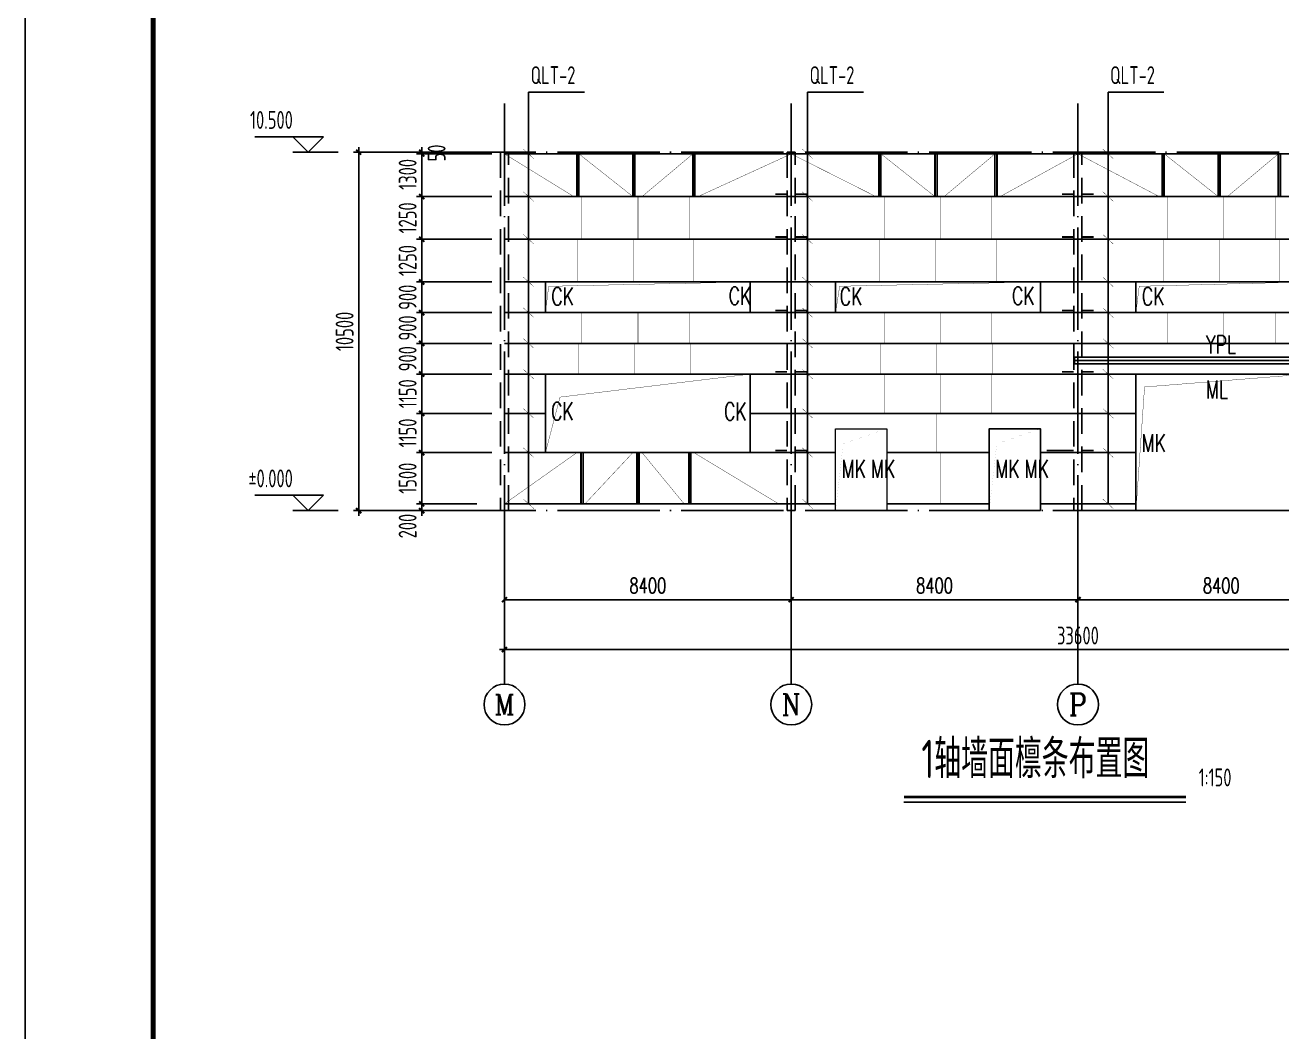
# Model space of a CAD drawing. Extents: x 899043 to 2598688, y -137197 to 211789.
# Drawn here: x 1825084 to 1861902, y 39902 to 69390 of the extents above; entities that cross this region are included whole.
import ezdxf
from ezdxf.enums import TextEntityAlignment as Align

# ---------------------------------------------------------------- set-up
doc = ezdxf.new("R2010")
doc.units = 0
doc.header["$LTSCALE"] = 1500
doc.header["$MEASUREMENT"] = 0
doc.linetypes.add('DASHED', pattern=[0.75, 0.5, -0.25])
doc.linetypes.add('DOTE', pattern=[2.42, 2, -0.2, 0.02, -0.2])
for name, color, linetype in [('00-tk', 151, 'Continuous'), ('AXIS', 3, 'Continuous'), ('AXIS_TEXT', 7, 'Continuous'), ('Boltx', 252, 'DASHED'), ('DIM', 3, 'Continuous'), ('GROUND', 253, 'Continuous'), ('NUM', 7, 'Continuous'), ('PUB_TEXT', 7, 'Continuous'), ('TDB_文字', 7, 'Continuous'), ('THIN', 7, 'Continuous'), ('WINDOW', 4, 'Continuous')]:
    doc.layers.add(name, color=color, linetype=linetype)
doc.layers.add('字符串标注', color=9, linetype='Continuous', lineweight=18)
doc.layers.add('钢板标注', color=9, linetype='Continuous', lineweight=18)
doc.styles.add('_TCH_AXIS', font='COMPLEX', dxfattribs={"bigfont": 'GBCBIG'})
doc.styles.add('_TCH_DIM', font='SIMPLEX', dxfattribs={"bigfont": 'GBCBIG'})
doc.styles.add('_TCH_DIM_T3', font='SIMPLEX', dxfattribs={"width": 0.705882, "bigfont": 'GBCBIG'})
doc.styles.add('COMPLEX', font='COMPLEX')
doc.styles.add('TSSD_Dimension', font='Tssdeng.shx', dxfattribs={"width": 0.7, "bigfont": 'hztxt.shx'})
doc.styles.add('TSSD_Label', font='Tssdeng.shx', dxfattribs={"width": 0.7, "bigfont": 'hztxt.shx'})
doc.dimstyles.new('_TCH_ARCH&&150', dxfattribs={"dimtxt": 446.25, "dimasz": 150, "dimexe": 375, "dimexo": 450, "dimgap": 189.375, "dimtad": 1, "dimdec": 0, "dimzin": 0, "dimdsep": 46, "dimtxsty": '_TCH_DIM_T3', "dimblk": 'ARCHTICK', "dimcen": 0.09, "dimclrt": 7, "dimazin": 2, "dimtfac": 1, "dimtdec": 0, "dimtix": 1, "dimtmove": 2, "dimatfit": 3, "dimfxl": 0, "dimtolj": 1, "dimtzin": 0, "dimarcsym": 0})
doc.dimstyles.new('TSSD_150_150', dxfattribs={"dimtxt": 525, "dimasz": 150, "dimexe": 150, "dimexo": 375, "dimgap": 150, "dimtad": 1, "dimdec": 0, "dimzin": 0, "dimdsep": 46, "dimtxsty": 'TSSD_Dimension', "dimblk": 'ARCHTICK', "dimblk1": 'ARCHTICK', "dimblk2": 'ARCHTICK', "dimcen": 0, "dimdle": 150, "dimclrt": 7, "dimadec": 0, "dimazin": 0, "dimtfac": 1, "dimtdec": 0, "dimtix": 1, "dimtmove": 2, "dimatfit": 3, "dimfxl": 0, "dimtolj": 1, "dimtzin": 0, "dimarcsym": 0})

# ---------------------------------------------------------------- blocks, each defined once
blk = doc.blocks.new('_ArchTick')
at = {"color": 0, "linetype": 'ByBlock', "const_width": 0.4}
blk.add_lwpolyline([(-0.5, -0.5), (0.5, 0.5)], dxfattribs=at)
blk = doc.blocks.new('*D421')
at = {"layer": 'AXIS', "color": 0, "lineweight": -2}
for p, q in [((1839127, 54648), (1839127, 52186)), ((1847527, 54648), (1847527, 52186)), ((1839127, 52561), (1847527, 52561))]:
    blk.add_line(p, q, dxfattribs=at)
at = {"layer": 'Defpoints', "color": 0}
for p in [(1839127, 55098), (1847527, 55098), (1847527, 52561)]:
    blk.add_point(p, dxfattribs=at)
at = {"layer": 'AXIS', "color": 0, "lineweight": -2, "xscale": 150, "yscale": 150, "zscale": 150, "rotation": 180}
blk.add_blockref('_ArchTick', (1839127, 52561), dxfattribs=at)
at = {"layer": 'AXIS', "color": 0, "lineweight": -2, "xscale": 150, "yscale": 150, "zscale": 150}
blk.add_blockref('_ArchTick', (1847527, 52561), dxfattribs=at)
at = {"layer": 'AXIS', "color": 7, "insert": (1843327, 52973), "char_height": 446.2, "attachment_point": 5, "style": '_TCH_DIM_T3'}
blk.add_mtext('\\A1;8400', dxfattribs=at)
blk = doc.blocks.new('*D422')
at = {"layer": 'AXIS', "color": 0, "lineweight": -2}
for p, q in [((1847527, 54648), (1847527, 52186)), ((1855927, 54648), (1855927, 52186)), ((1847527, 52561), (1855927, 52561))]:
    blk.add_line(p, q, dxfattribs=at)
at = {"layer": 'Defpoints', "color": 0}
for p in [(1847527, 55098), (1855927, 55098), (1855927, 52561)]:
    blk.add_point(p, dxfattribs=at)
at = {"layer": 'AXIS', "color": 0, "lineweight": -2, "xscale": 150, "yscale": 150, "zscale": 150, "rotation": 180}
blk.add_blockref('_ArchTick', (1847527, 52561), dxfattribs=at)
at = {"layer": 'AXIS', "color": 0, "lineweight": -2, "xscale": 150, "yscale": 150, "zscale": 150}
blk.add_blockref('_ArchTick', (1855927, 52561), dxfattribs=at)
at = {"layer": 'AXIS', "color": 7, "insert": (1851727, 52973), "char_height": 446.2, "attachment_point": 5, "style": '_TCH_DIM_T3'}
blk.add_mtext('\\A1;8400', dxfattribs=at)
blk = doc.blocks.new('*D423')
at = {"layer": 'AXIS', "color": 0, "lineweight": -2}
for p, q in [((1855927, 54648), (1855927, 52186)), ((1864327, 54648), (1864327, 52186)), ((1855927, 52561), (1864327, 52561))]:
    blk.add_line(p, q, dxfattribs=at)
at = {"layer": 'Defpoints', "color": 0}
for p in [(1855927, 55098), (1864327, 55098), (1864327, 52561)]:
    blk.add_point(p, dxfattribs=at)
at = {"layer": 'AXIS', "color": 0, "lineweight": -2, "xscale": 150, "yscale": 150, "zscale": 150, "rotation": 180}
blk.add_blockref('_ArchTick', (1855927, 52561), dxfattribs=at)
at = {"layer": 'AXIS', "color": 0, "lineweight": -2, "xscale": 150, "yscale": 150, "zscale": 150}
blk.add_blockref('_ArchTick', (1864327, 52561), dxfattribs=at)
at = {"layer": 'AXIS', "color": 7, "insert": (1860127, 52973), "char_height": 446.2, "attachment_point": 5, "style": '_TCH_DIM_T3'}
blk.add_mtext('\\A1;8400', dxfattribs=at)
blk = doc.blocks.new('_AXISO')
blk.add_circle((0, 0), 0.5)
at = {"layer": 'AXIS_TEXT', "style": 'COMPLEX', "width": 1.041667}
blk.add_attdef('A', text='', height=0.56, dxfattribs=at).set_placement((-0.25, -0.28), (0.25, -0.28), align=Align.FIT)
blk = doc.blocks.new('*D425')
at = {"layer": 'Defpoints', "color": 0}
for p in [(1839127, 54307), (1872727, 54307), (1839127, 51098)]:
    blk.add_point(p, dxfattribs=at)
at = {"layer": 'DIM', "color": 0, "lineweight": -2}
for p, q in [((1839127, 53932), (1839127, 50948)), ((1872727, 53932), (1872727, 50948)), ((1872877, 51098), (1838977, 51098))]:
    blk.add_line(p, q, dxfattribs=at)
at = {"layer": 'DIM', "color": 0, "lineweight": -2, "xscale": 150, "yscale": 150, "zscale": 150, "rotation": 180}
blk.add_blockref('_ArchTick', (1839127, 51098), dxfattribs=at)
at = {"layer": 'DIM', "color": 0, "lineweight": -2, "xscale": 150, "yscale": 150, "zscale": 150}
blk.add_blockref('_ArchTick', (1872727, 51098), dxfattribs=at)
at = {"layer": 'DIM', "color": 7, "insert": (1855927, 51511), "char_height": 525, "attachment_point": 5, "style": 'TSSD_Dimension'}
blk.add_mtext('\\A1;33600', dxfattribs=at)
blk = doc.blocks.new('*D439')
at = {"layer": 'Defpoints', "color": 0}
for p in [(1834855, 65669), (1838478, 65669), (1838478, 55169)]:
    blk.add_point(p, dxfattribs=at)
at = {"layer": 'DIM', "color": 0, "lineweight": -2}
for p, q in [((1838103, 65669), (1834705, 65669)), ((1834855, 55019), (1834855, 65819)), ((1838103, 55169), (1834705, 55169))]:
    blk.add_line(p, q, dxfattribs=at)
at = {"layer": 'DIM', "color": 0, "lineweight": -2, "xscale": 150, "yscale": 150, "zscale": 150}
for p, rotation in [((1834855, 65669), 90), ((1834855, 55169), 270)]:
    blk.add_blockref('_ArchTick', p, dxfattribs=dict(at, rotation=rotation))
at = {"layer": 'DIM', "color": 7, "insert": (1834443, 60419), "char_height": 525, "attachment_point": 5, "rotation": 90, "style": 'TSSD_Dimension'}
blk.add_mtext('\\A1;10500', dxfattribs=at)
blk = doc.blocks.new('*D440')
at = {"layer": 'Defpoints', "color": 0}
for p in [(1836701, 55369), (1838689, 55369), (1838689, 55169)]:
    blk.add_point(p, dxfattribs=at)
at = {"layer": 'DIM', "color": 0, "lineweight": -2}
for p, q in [((1838314, 55369), (1836551, 55369)), ((1836701, 55369), (1836701, 55519)), ((1836701, 55169), (1836701, 55369)), ((1838314, 55169), (1836551, 55169)), ((1836701, 55169), (1836701, 55019))]:
    blk.add_line(p, q, dxfattribs=at)
at = {"layer": 'DIM', "color": 0, "lineweight": -2, "xscale": 150, "yscale": 150, "zscale": 150}
for p, rotation in [((1836701, 55369), 270), ((1836701, 55169), 90)]:
    blk.add_blockref('_ArchTick', p, dxfattribs=dict(at, rotation=rotation))
at = {"layer": 'DIM', "color": 7, "insert": (1836289, 54717), "char_height": 525, "attachment_point": 5, "rotation": 90, "style": 'TSSD_Dimension'}
blk.add_mtext('\\A1;200', dxfattribs=at)
blk = doc.blocks.new('*D441')
at = {"layer": 'Defpoints', "color": 0}
for p in [(1836701, 56869), (1838689, 56869), (1838689, 55369)]:
    blk.add_point(p, dxfattribs=at)
at = {"layer": 'DIM', "color": 0, "lineweight": -2}
for p, q in [((1838314, 56869), (1836551, 56869)), ((1836701, 55219), (1836701, 57019)), ((1838314, 55369), (1836551, 55369))]:
    blk.add_line(p, q, dxfattribs=at)
at = {"layer": 'DIM', "color": 0, "lineweight": -2, "xscale": 150, "yscale": 150, "zscale": 150}
for p, rotation in [((1836701, 56869), 90), ((1836701, 55369), 270)]:
    blk.add_blockref('_ArchTick', p, dxfattribs=dict(at, rotation=rotation))
at = {"layer": 'DIM', "color": 7, "insert": (1836289, 56119), "char_height": 525, "attachment_point": 5, "rotation": 90, "style": 'TSSD_Dimension'}
blk.add_mtext('\\A1;1500', dxfattribs=at)
blk = doc.blocks.new('*D442')
at = {"layer": 'Defpoints', "color": 0}
for p in [(1836701, 58019), (1839127, 58019), (1839127, 56869)]:
    blk.add_point(p, dxfattribs=at)
at = {"layer": 'DIM', "color": 0, "lineweight": -2}
for p, q in [((1838752, 58019), (1836551, 58019)), ((1836701, 58019), (1836701, 58169)), ((1836701, 56869), (1836701, 58019)), ((1838752, 56869), (1836551, 56869)), ((1836701, 56869), (1836701, 56719))]:
    blk.add_line(p, q, dxfattribs=at)
at = {"layer": 'DIM', "color": 0, "lineweight": -2, "xscale": 150, "yscale": 150, "zscale": 150}
for p, rotation in [((1836701, 58019), 270), ((1836701, 56869), 90)]:
    blk.add_blockref('_ArchTick', p, dxfattribs=dict(at, rotation=rotation))
at = {"layer": 'DIM', "color": 7, "insert": (1836289, 57444), "char_height": 525, "attachment_point": 5, "rotation": 90, "style": 'TSSD_Dimension'}
blk.add_mtext('\\A1;1150', dxfattribs=at)
blk = doc.blocks.new('*D443')
at = {"layer": 'Defpoints', "color": 0}
for p in [(1836701, 60069), (1839127, 60069), (1839127, 59169)]:
    blk.add_point(p, dxfattribs=at)
at = {"layer": 'DIM', "color": 0, "lineweight": -2}
for p, q in [((1838752, 60069), (1836551, 60069)), ((1836701, 60069), (1836701, 60219)), ((1836701, 59169), (1836701, 60069)), ((1838752, 59169), (1836551, 59169)), ((1836701, 59169), (1836701, 59019))]:
    blk.add_line(p, q, dxfattribs=at)
at = {"layer": 'DIM', "color": 0, "lineweight": -2, "xscale": 150, "yscale": 150, "zscale": 150}
for p, rotation in [((1836701, 60069), 270), ((1836701, 59169), 90)]:
    blk.add_blockref('_ArchTick', p, dxfattribs=dict(at, rotation=rotation))
at = {"layer": 'DIM', "color": 7, "insert": (1836289, 59619), "char_height": 525, "attachment_point": 5, "rotation": 90, "style": 'TSSD_Dimension'}
blk.add_mtext('\\A1;900', dxfattribs=at)
blk = doc.blocks.new('*D444')
at = {"layer": 'Defpoints', "color": 0}
for p in [(1836701, 61869), (1839127, 61869), (1839127, 60969)]:
    blk.add_point(p, dxfattribs=at)
at = {"layer": 'DIM', "color": 0, "lineweight": -2}
for p, q in [((1838752, 61869), (1836551, 61869)), ((1836701, 61869), (1836701, 62019)), ((1836701, 60969), (1836701, 61869)), ((1838752, 60969), (1836551, 60969)), ((1836701, 60969), (1836701, 60819))]:
    blk.add_line(p, q, dxfattribs=at)
at = {"layer": 'DIM', "color": 0, "lineweight": -2, "xscale": 150, "yscale": 150, "zscale": 150}
for p, rotation in [((1836701, 61869), 270), ((1836701, 60969), 90)]:
    blk.add_blockref('_ArchTick', p, dxfattribs=dict(at, rotation=rotation))
at = {"layer": 'DIM', "color": 7, "insert": (1836289, 61419), "char_height": 525, "attachment_point": 5, "rotation": 90, "style": 'TSSD_Dimension'}
blk.add_mtext('\\A1;900', dxfattribs=at)
blk = doc.blocks.new('*D445')
at = {"layer": 'Defpoints', "color": 0}
for p in [(1836701, 63119), (1839127, 63119), (1839127, 61869)]:
    blk.add_point(p, dxfattribs=at)
at = {"layer": 'DIM', "color": 0, "lineweight": -2}
for p, q in [((1838752, 63119), (1836551, 63119)), ((1836701, 63119), (1836701, 63269)), ((1836701, 61869), (1836701, 63119)), ((1838752, 61869), (1836551, 61869)), ((1836701, 61869), (1836701, 61719))]:
    blk.add_line(p, q, dxfattribs=at)
at = {"layer": 'DIM', "color": 0, "lineweight": -2, "xscale": 150, "yscale": 150, "zscale": 150}
for p, rotation in [((1836701, 63119), 270), ((1836701, 61869), 90)]:
    blk.add_blockref('_ArchTick', p, dxfattribs=dict(at, rotation=rotation))
at = {"layer": 'DIM', "color": 7, "insert": (1836289, 62494), "char_height": 525, "attachment_point": 5, "rotation": 90, "style": 'TSSD_Dimension'}
blk.add_mtext('\\A1;1250', dxfattribs=at)
blk = doc.blocks.new('*D446')
at = {"layer": 'Defpoints', "color": 0}
for p in [(1836701, 65669), (1839127, 65669), (1839128, 64369)]:
    blk.add_point(p, dxfattribs=at)
at = {"layer": 'DIM', "color": 0, "lineweight": -2}
for p, q in [((1838752, 65669), (1836551, 65669)), ((1836701, 64219), (1836701, 65819)), ((1838753, 64369), (1836551, 64369))]:
    blk.add_line(p, q, dxfattribs=at)
at = {"layer": 'DIM', "color": 0, "lineweight": -2, "xscale": 150, "yscale": 150, "zscale": 150}
for p, rotation in [((1836701, 65669), 90), ((1836701, 64369), 270)]:
    blk.add_blockref('_ArchTick', p, dxfattribs=dict(at, rotation=rotation))
at = {"layer": 'DIM', "color": 7, "insert": (1836289, 65019), "char_height": 525, "attachment_point": 5, "rotation": 90, "style": 'TSSD_Dimension'}
blk.add_mtext('\\A1;1300', dxfattribs=at)
blk = doc.blocks.new('*D447')
at = {"layer": 'Defpoints', "color": 0}
for p in [(1836701, 64369), (1839127, 64369), (1839127, 63119)]:
    blk.add_point(p, dxfattribs=at)
at = {"layer": 'DIM', "color": 0, "lineweight": -2}
for p, q in [((1836701, 64369), (1836701, 64519)), ((1838752, 64369), (1836551, 64369)), ((1836701, 63119), (1836701, 64369)), ((1838752, 63119), (1836551, 63119)), ((1836701, 63119), (1836701, 62969))]:
    blk.add_line(p, q, dxfattribs=at)
at = {"layer": 'DIM', "color": 0, "lineweight": -2, "xscale": 150, "yscale": 150, "zscale": 150}
for p, rotation in [((1836701, 64369), 270), ((1836701, 63119), 90)]:
    blk.add_blockref('_ArchTick', p, dxfattribs=dict(at, rotation=rotation))
at = {"layer": 'DIM', "color": 7, "insert": (1836289, 63744), "char_height": 525, "attachment_point": 5, "rotation": 90, "style": 'TSSD_Dimension'}
blk.add_mtext('\\A1;1250', dxfattribs=at)
blk = doc.blocks.new('*D448')
at = {"layer": 'Defpoints', "color": 0}
for p in [(1836701, 60969), (1839127, 60969), (1839127, 60069)]:
    blk.add_point(p, dxfattribs=at)
at = {"layer": 'DIM', "color": 0, "lineweight": -2}
for p, q in [((1836701, 60969), (1836701, 61119)), ((1838752, 60969), (1836551, 60969)), ((1836701, 60069), (1836701, 60969)), ((1838752, 60069), (1836551, 60069)), ((1836701, 60069), (1836701, 59919))]:
    blk.add_line(p, q, dxfattribs=at)
at = {"layer": 'DIM', "color": 0, "lineweight": -2, "xscale": 150, "yscale": 150, "zscale": 150}
for p, rotation in [((1836701, 60969), 270), ((1836701, 60069), 90)]:
    blk.add_blockref('_ArchTick', p, dxfattribs=dict(at, rotation=rotation))
at = {"layer": 'DIM', "color": 7, "insert": (1836289, 60519), "char_height": 525, "attachment_point": 5, "rotation": 90, "style": 'TSSD_Dimension'}
blk.add_mtext('\\A1;900', dxfattribs=at)
blk = doc.blocks.new('*D449')
at = {"layer": 'Defpoints', "color": 0}
for p in [(1836701, 59169), (1839127, 59169), (1839127, 58019)]:
    blk.add_point(p, dxfattribs=at)
at = {"layer": 'DIM', "color": 0, "lineweight": -2}
for p, q in [((1836701, 59169), (1836701, 59319)), ((1838752, 59169), (1836551, 59169)), ((1836701, 58019), (1836701, 59169)), ((1838752, 58019), (1836551, 58019)), ((1836701, 58019), (1836701, 57869))]:
    blk.add_line(p, q, dxfattribs=at)
at = {"layer": 'DIM', "color": 0, "lineweight": -2, "xscale": 150, "yscale": 150, "zscale": 150}
for p, rotation in [((1836701, 59169), 270), ((1836701, 58019), 90)]:
    blk.add_blockref('_ArchTick', p, dxfattribs=dict(at, rotation=rotation))
at = {"layer": 'DIM', "color": 7, "insert": (1836289, 58594), "char_height": 525, "attachment_point": 5, "rotation": 90, "style": 'TSSD_Dimension'}
blk.add_mtext('\\A1;1150', dxfattribs=at)
blk = doc.blocks.new('*D450')
at = {"layer": 'Defpoints', "color": 0}
for p in [(1836701, 56869), (1838689, 56869), (1838689, 55369)]:
    blk.add_point(p, dxfattribs=at)
at = {"layer": 'DIM', "color": 0, "lineweight": -2}
for p, q in [((1838314, 56869), (1836551, 56869)), ((1836701, 55219), (1836701, 57019)), ((1838314, 55369), (1836551, 55369))]:
    blk.add_line(p, q, dxfattribs=at)
at = {"layer": 'DIM', "color": 0, "lineweight": -2, "xscale": 150, "yscale": 150, "zscale": 150}
for p, rotation in [((1836701, 56869), 90), ((1836701, 55369), 270)]:
    blk.add_blockref('_ArchTick', p, dxfattribs=dict(at, rotation=rotation))
at = {"layer": 'DIM', "color": 7, "insert": (1836289, 56119), "char_height": 525, "attachment_point": 5, "rotation": 90, "style": 'TSSD_Dimension'}
blk.add_mtext('\\A1;1500', dxfattribs=at)
blk = doc.blocks.new('*D451')
at = {"layer": 'Defpoints', "color": 0}
for p in [(1836701, 65669), (1839127, 65669), (1839127, 65619)]:
    blk.add_point(p, dxfattribs=at)
at = {"layer": 'DIM', "color": 0, "lineweight": -2}
for p, q in [((1838752, 65669), (1836551, 65669)), ((1838752, 65619), (1836551, 65619)), ((1836701, 65669), (1836701, 65819)), ((1836701, 65619), (1836701, 65669)), ((1836701, 65619), (1836701, 65469))]:
    blk.add_line(p, q, dxfattribs=at)
at = {"layer": 'DIM', "color": 0, "lineweight": -2, "xscale": 150, "yscale": 150, "zscale": 150}
for p, rotation in [((1836701, 65669), 270), ((1836701, 65619), 90)]:
    blk.add_blockref('_ArchTick', p, dxfattribs=dict(at, rotation=rotation))
at = {"layer": 'DIM', "color": 7, "insert": (1837139, 65644), "char_height": 525, "attachment_point": 5, "rotation": 90, "style": 'TSSD_Dimension'}
blk.add_mtext('\\A1;50', dxfattribs=at)
blk = doc.blocks.new('A$C16496DF1')
at = {"layer": '00-tk'}
for p, q in [((0, 0), (0, 126150)), ((3750, 1500), (3750, 124650))]:
    blk.add_line(p, q, dxfattribs=at)
at = {"layer": '00-tk', "const_width": 150}
blk.add_lwpolyline([(3750, 124650), (176850, 124650), (176850, 1500), (3750, 1500)], close=True, dxfattribs=at)

msp = doc.modelspace()

# ---------------------------------------------------------------- linework, layer by layer
at = {"color": 2, "linetype": 'ByBlock'}
for p, q in [((1839832.2, 55368.5), (1839832.2, 67429.3)), ((1839832.2, 67429.3), (1841467.8, 67429.3)), ((1848004.8, 55368.5), (1848004.8, 67429.3)), ((1848004.8, 67429.3), (1849640.4, 67429.3)), ((1856809.8, 55368.5), (1856809.8, 67429.3)), ((1856809.8, 67429.3), (1858445.4, 67429.3)), ((1872727.5, 65618.5), (1839127.5, 65618.5)), ((1872727.5, 64368.5), (1839127.5, 64368.5)), ((1872727.5, 63118.5), (1839127.5, 63118.5)), ((1872727.5, 61868.5), (1839127.5, 61868.5)), ((1872727.5, 60968.5), (1839127.5, 60968.5)), ((1872727.5, 60068.5), (1839127.5, 60068.5)), ((1872727.5, 59168.5), (1839127.5, 59168.5)), ((1840327.1, 58018.5), (1839127.5, 58018.5)), ((1851990.9, 58018.5), (1846327.1, 58018.5)), ((1854827.5, 58018.5), (1851990.9, 58018.5)), ((1857627.5, 58018.5), (1854827.5, 58018.5)), ((1840477.5, 56868.5), (1839127.5, 56868.5)), ((1848827.5, 56868.5), (1839127.5, 56868.5)), ((1846127.5, 56868.5), (1845477.5, 56868.5)), ((1853327.5, 56868.5), (1850327.5, 56868.5)), ((1857627.5, 56868.5), (1854827.5, 56868.5)), ((1848827.5, 55368.5), (1839127.5, 55368.5)), ((1853327.5, 55368.5), (1850327.5, 55368.5)), ((1857627.5, 55368.5), (1854827.5, 55368.5))]:
    msp.add_line(p, q, dxfattribs=at)
at = {"color": 2, "linetype": 'ByBlock', "const_width": 10}
for points in [[(1839127.5, 65618.5), (1841157.5, 64368.5)], [(1839984.8, 65479.2), (1839679.6, 65757.9)], [(1841277.5, 64368.5), (1841277.5, 65618.5)], [(1841307.5, 65618.5), (1842888.5, 64368.5)], [(1842918.5, 64368.5), (1842918.5, 65618.5)], [(1844647.5, 65618.5), (1843157.1, 64368.5)], [(1844677.5, 64368.5), (1844677.5, 65618.5)], [(1847527.5, 65618.5), (1844797.5, 64368.5)], [(1847527.5, 65618.5), (1850007.5, 64368.5)], [(1848157.4, 65479.2), (1847852.2, 65757.9)], [(1850127.5, 64368.5), (1850127.5, 65618.5)], [(1850157.5, 65618.5), (1851738.5, 64368.5)], [(1851768.5, 64368.5), (1851768.5, 65618.5)], [(1853497.5, 65618.5), (1852007.1, 64368.5)], [(1853527.5, 64368.5), (1853527.5, 65618.5)], [(1855927.5, 65618.5), (1853647.5, 64368.5)], [(1855927.5, 65618.5), (1858307.5, 64368.5)], [(1856962.4, 65479.2), (1856657.2, 65757.9)], [(1858427.5, 64368.5), (1858427.5, 65618.5)], [(1858457.5, 65618.5), (1860038.5, 64368.5)], [(1860068.5, 64368.5), (1860068.5, 65618.5)], [(1861797.5, 65618.5), (1860307.1, 64368.5)], [(1861827.5, 64368.5), (1861827.5, 65618.5)], [(1839984.8, 64229.2), (1839679.6, 64507.9)], [(1848157.4, 64229.2), (1847852.2, 64507.9)], [(1856962.4, 64229.2), (1856657.2, 64507.9)], [(1841397.5, 63118.5), (1841397.5, 64368.5)], [(1843038.5, 63118.5), (1843038.5, 64368.5)], [(1844557.5, 63118.5), (1844557.5, 64368.5)], [(1850247.5, 63118.5), (1850247.5, 64368.5)], [(1851888.5, 63118.5), (1851888.5, 64368.5)], [(1853407.5, 63118.5), (1853407.5, 64368.5)], [(1858547.5, 63118.5), (1858547.5, 64368.5)], [(1860188.5, 63118.5), (1860188.5, 64368.5)], [(1861707.5, 63118.5), (1861707.5, 64368.5)], [(1839984.8, 62979.2), (1839679.6, 63257.9)], [(1841277.5, 61868.5), (1841277.5, 63118.5)], [(1842918.5, 61868.5), (1842918.5, 63118.5)], [(1844677.5, 61868.5), (1844677.5, 63118.5)], [(1848157.4, 62979.2), (1847852.2, 63257.9)], [(1850127.5, 61868.5), (1850127.5, 63118.5)], [(1851768.5, 61868.5), (1851768.5, 63118.5)], [(1853527.5, 61868.5), (1853527.5, 63118.5)], [(1856962.4, 62979.2), (1856657.2, 63257.9)], [(1858427.5, 61868.5), (1858427.5, 63118.5)], [(1860068.5, 61868.5), (1860068.5, 63118.5)], [(1861827.5, 61868.5), (1861827.5, 63118.5)], [(1839984.8, 61729.2), (1839679.6, 62007.9)], [(1848157.4, 61729.2), (1847852.2, 62007.9)], [(1856962.4, 61729.2), (1856657.2, 62007.9)], [(1839984.8, 60829.2), (1839679.6, 61107.9)], [(1841397.5, 60068.5), (1841397.5, 60968.5)], [(1843038.5, 60068.5), (1843038.5, 60968.5)], [(1844557.5, 60068.5), (1844557.5, 60968.5)], [(1848157.4, 60829.2), (1847852.2, 61107.9)], [(1850247.5, 60068.5), (1850247.5, 60968.5)], [(1851888.5, 60068.5), (1851888.5, 60968.5)], [(1853407.5, 60068.5), (1853407.5, 60968.5)], [(1856962.4, 60829.2), (1856657.2, 61107.9)], [(1858547.5, 60068.5), (1858547.5, 60968.5)], [(1860188.5, 60068.5), (1860188.5, 60968.5)], [(1861707.5, 60068.5), (1861707.5, 60968.5)], [(1839984.8, 59929.2), (1839679.6, 60207.9)], [(1841281.5, 59168.5), (1841281.5, 60068.5)], [(1842928.5, 59168.5), (1842928.5, 60068.5)], [(1844580.5, 59168.5), (1844580.5, 60068.5)], [(1848157.4, 59929.2), (1847852.2, 60207.9)], [(1850131.5, 59168.5), (1850131.5, 60068.5)], [(1851778.5, 59168.5), (1851778.5, 60068.5)], [(1853430.5, 59168.5), (1853430.5, 60068.5)], [(1856962.4, 59929.2), (1856657.2, 60207.9)], [(1839984.8, 59029.2), (1839679.6, 59307.9)], [(1848157.4, 59029.2), (1847852.2, 59307.9)], [(1856962.4, 59029.2), (1856657.2, 59307.9)], [(1850247.5, 58018.5), (1850247.5, 59168.5)], [(1851888.5, 58018.5), (1851888.5, 59168.5)], [(1853407.5, 58018.5), (1853407.5, 59168.5)], [(1839984.8, 57879.2), (1839679.6, 58157.9)], [(1848157.4, 57879.2), (1847852.2, 58157.9)], [(1851778.5, 56868.5), (1851778.5, 58018.5)], [(1856962.4, 57879.2), (1856657.2, 58157.9)], [(1839127.5, 55368.5), (1841247.5, 56868.5)], [(1839984.8, 56729.2), (1839679.6, 57007.9)], [(1841397.5, 55368.5), (1841397.5, 56868.5)], [(1841485.9, 55368.5), (1842888.5, 56868.5)], [(1843038.5, 55368.5), (1843038.5, 56868.5)], [(1844389.8, 55368.5), (1843157.1, 56868.5)], [(1844557.5, 55368.5), (1844557.5, 56868.5)], [(1847160, 55368.5), (1844676.1, 56868.5)], [(1848157.4, 56729.2), (1847852.2, 57007.9)], [(1851888.5, 55368.5), (1851888.5, 56868.5)], [(1856962.4, 56729.2), (1856657.2, 57007.9)], [(1839984.8, 55229.2), (1839679.6, 55507.9)], [(1848157.4, 55229.2), (1847852.2, 55507.9)], [(1856962.4, 55229.2), (1856657.2, 55507.9)]]:
    msp.add_lwpolyline(points, dxfattribs=at)
at = {"color": 2, "linetype": 'ByBlock'}
for points in [[(1841247.5, 64368.5), (1841247.5, 65618.5), (1841307.5, 65618.5), (1841307.5, 64368.5)], [(1842888.5, 64368.5), (1842888.5, 65618.5), (1842948.5, 65618.5), (1842948.5, 64368.5)], [(1844707.5, 64368.5), (1844707.5, 65618.5), (1844647.5, 65618.5), (1844647.5, 64368.5)], [(1850097.5, 64368.5), (1850097.5, 65618.5), (1850157.5, 65618.5), (1850157.5, 64368.5)], [(1851738.5, 64368.5), (1851738.5, 65618.5), (1851798.5, 65618.5), (1851798.5, 64368.5)], [(1853557.5, 64368.5), (1853557.5, 65618.5), (1853497.5, 65618.5), (1853497.5, 64368.5)], [(1858397.5, 64368.5), (1858397.5, 65618.5), (1858457.5, 65618.5), (1858457.5, 64368.5)], [(1860038.5, 64368.5), (1860038.5, 65618.5), (1860098.5, 65618.5), (1860098.5, 64368.5)], [(1861857.5, 64368.5), (1861857.5, 65618.5), (1861797.5, 65618.5), (1861797.5, 64368.5)], [(1841367.5, 55368.5), (1841367.5, 56868.5), (1841427.5, 56868.5), (1841427.5, 55368.5)], [(1843008.5, 55368.5), (1843008.5, 56868.5), (1843068.5, 56868.5), (1843068.5, 55368.5)], [(1844527.5, 55368.5), (1844527.5, 56868.5), (1844587.5, 56868.5), (1844587.5, 55368.5)]]:
    msp.add_lwpolyline(points, close=True, dxfattribs=at)
at = {"linetype": 'ByBlock', "const_width": 10}
for points in [[(1840327.1, 60968.5), (1840421.9, 61740.3), (1846327.1, 61868.5)], [(1848827.5, 60968.5), (1848946.6, 61741.9), (1854777.5, 61868.5)], [(1857627.5, 60968.5), (1857722.3, 61740.3), (1862627.5, 61868.5)], [(1840327.1, 56868.5), (1840754.2, 58494.4), (1846327.1, 59168.5)], [(1857627.5, 55168.5), (1857879.1, 58791.4), (1862627.5, 59168.5)]]:
    msp.add_lwpolyline(points, dxfattribs=at)
at = {"layer": 'AXIS', "color": 253, "linetype": 'DOTE'}
for p, q in [((1839127.5, 67093.8), (1839127.5, 53627.7)), ((1847527.5, 67093.8), (1847527.5, 53627.7)), ((1855927.5, 67093.8), (1855927.5, 54306.7)), ((1837045.5, 65668.5), (1877601.4, 65668.5)), ((1837045.5, 55168.5), (1877601.4, 55168.5))]:
    msp.add_line(p, q, dxfattribs=at)
at = {"layer": 'AXIS'}
for p, q in [((1839127.5, 53627.7), (1839127.5, 50090.2)), ((1847527.5, 53627.7), (1847527.5, 50090.2)), ((1855927.5, 53627.7), (1855927.5, 50090.2))]:
    msp.add_line(p, q, dxfattribs=at)
at = {"layer": 'Boltx', "color": 4}
for points in [[(1839010, 65668.5), (1839010, 55168.5), (1839245, 55168.5), (1839245, 65668.5)], [(1847410, 65668.5), (1847410, 55168.5), (1847645, 55168.5), (1847645, 65668.5)], [(1855810, 65668.5), (1855810, 55168.5), (1856045, 55168.5), (1856045, 65668.5)]]:
    msp.add_lwpolyline(points, close=True, dxfattribs=at)
at = {"layer": 'GROUND'}
for points in [[(1855827.5, 59668.5), (1855827.5, 59468.5), (1864427.5, 59468.5), (1864427.5, 59668.5), (1855827.5, 59668.5)], [(1855927.5, 59668.5), (1855927.5, 59468.5), (1864327.5, 59468.5), (1864327.5, 59668.5), (1855927.5, 59668.5)]]:
    msp.add_lwpolyline(points, dxfattribs=at)
at = {"layer": 'NUM', "const_width": 75}
msp.add_lwpolyline([(1850828.9, 46784.5), (1859090.3, 46784.5)], dxfattribs=at)
at = {"layer": 'NUM'}
msp.add_lwpolyline([(1850828.9, 46634.5), (1859090.3, 46634.5)], dxfattribs=at)
at = {"layer": 'TDB_文字', "color": 4, "linetype": 'ByBlock'}
for points, const_width in [([(1855827.5, 59568.5), (1864427.5, 59568.5)], 50), ([(1848827.5, 55168.5), (1849049, 57125.8), (1850327.5, 57568.5)], 1), ([(1853327.5, 55168.5), (1853549, 57125.8), (1854827.5, 57568.5)], 1)]:
    msp.add_lwpolyline(points, dxfattribs=dict(at, const_width=const_width))
at = {"layer": 'THIN'}
for p, q in [((1832926.7, 66118.5), (1831816.1, 66118.5)), ((1833376.7, 65668.5), (1832926.7, 66118.5)), ((1833826.7, 66118.5), (1832926.7, 66118.5)), ((1833376.7, 65668.5), (1833826.7, 66118.5)), ((1834253.6, 65668.5), (1832926.7, 65668.5)), ((1832926.7, 55618.5), (1831816.1, 55618.5)), ((1833376.7, 55168.5), (1832926.7, 55618.5)), ((1833826.7, 55618.5), (1832926.7, 55618.5)), ((1833376.7, 55168.5), (1833826.7, 55618.5)), ((1834253.6, 55168.5), (1832926.7, 55168.5))]:
    msp.add_line(p, q, dxfattribs=at)
at = {"layer": 'WINDOW', "linetype": 'ByBlock', "const_width": 50}
for points in [[(1847062.2, 64434.7), (1847402, 64434.7)], [(1847652, 64434.8), (1847991.8, 64434.8)], [(1855462.2, 64434.7), (1855802, 64434.7)], [(1856052, 64434.8), (1856391.8, 64434.8)], [(1847062.2, 63184.7), (1847402, 63184.7)], [(1847652, 63184.8), (1847991.8, 63184.8)], [(1855462.2, 63184.7), (1855802, 63184.7)], [(1856052, 63184.8), (1856391.8, 63184.8)], [(1847062.2, 61029.5), (1847402, 61029.5)], [(1847652, 61029.7), (1847991.8, 61029.7)], [(1855462.2, 61029.5), (1855802, 61029.5)], [(1856052, 61029.7), (1856391.8, 61029.7)], [(1847062.2, 59234.7), (1847402, 59234.7)], [(1847652, 59234.8), (1847991.8, 59234.8)], [(1855462.2, 59234.7), (1855802, 59234.7)], [(1856052, 59234.8), (1856391.8, 59234.8)], [(1847062.2, 56934.7), (1847402, 56934.7)], [(1847652, 56934.8), (1847991.8, 56934.8)], [(1855012.6, 56934.7), (1855802, 56934.7)], [(1856052, 56934.8), (1856391.8, 56934.8)]]:
    msp.add_lwpolyline(points, dxfattribs=at)
at = {"layer": 'WINDOW'}
for points in [[(1846327.1, 60968.5), (1840327.1, 60968.5), (1840327.1, 61868.5), (1846327.1, 61868.5)], [(1854827.5, 60968.5), (1848827.5, 60968.5), (1848827.5, 61868.5), (1854827.5, 61868.5)], [(1862627.5, 60968.5), (1857627.5, 60968.5), (1857627.5, 61868.5), (1862627.5, 61868.5)], [(1846327.1, 56868.5), (1840327.1, 56868.5), (1840327.1, 59168.5), (1846327.1, 59168.5)], [(1862627.5, 55168.5), (1857627.5, 55168.5), (1857627.5, 59168.5), (1862627.5, 59168.5)], [(1854827.5, 55168.5), (1853327.5, 55168.5), (1853327.5, 57568.5), (1854827.5, 57568.5)]]:
    msp.add_lwpolyline(points, close=True, dxfattribs=at)
at = {"layer": '字符串标注', "color": 4, "linetype": 'ByBlock'}
msp.add_lwpolyline([(1848827.5, 57568.5), (1850327.5, 57568.5), (1850327.5, 55168.5), (1848827.5, 55168.5)], close=True, dxfattribs=at)

# ---------------------------------------------------------------- block references
at = {"layer": 'AXIS'}
ref = msp.add_blockref('_AXISO', (1839127.5, 49490.2), dxfattribs=dict(at, xscale=-1200, yscale=1200, zscale=1200))
ref.add_attrib('A', 'M', dxfattribs={"layer": 'AXIS_TEXT', "height": 594, "style": '_TCH_AXIS'}).set_placement((1838830.5, 49193.2), (1839424.5, 49193.2), align=Align.FIT)
ref = msp.add_blockref('_AXISO', (1847527.5, 49490.2), dxfattribs=dict(at, xscale=-1200, yscale=1200, zscale=1200))
ref.add_attrib('A', 'N', dxfattribs={"layer": 'AXIS_TEXT', "height": 622.9, "style": '_TCH_AXIS'}).set_placement((1847245.7, 49178.8), (1847809.3, 49178.8), align=Align.FIT)
ref = msp.add_blockref('_AXISO', (1855927.5, 49490.2), dxfattribs=dict(at, xscale=-1200, yscale=1200, zscale=1200))
ref.add_attrib('A', 'P', dxfattribs={"layer": 'AXIS_TEXT', "height": 652.9, "style": '_TCH_AXIS'}).set_placement((1855663.2, 49163.8), (1856191.8, 49163.8), align=Align.FIT)
at = {"layer": '钢板标注', "color": 2, "linetype": 'ByBlock'}
msp.add_blockref('A$C16496DF1', (1825083.5, 3985.4), dxfattribs=at)

# ---------------------------------------------------------------- texts
at = {"layer": 'NUM', "style": 'TSSD_Dimension', "width": 0.7}
for s, height, p in [('1轴墙面檩条布置图', 1125, (1851342.3, 46996.1)), ('1:150', 525, (1859465.3, 46934.5))]:
    msp.add_text(s, height=height, dxfattribs=at).set_placement(p, align=Align.BOTTOM_LEFT)
at = {"layer": 'PUB_TEXT', "style": '_TCH_DIM', "width": 0.705882}
for s, p in [('CK', (1840499.7, 61184.7)), ('CK', (1845693.6, 61197.7)), ('CK', (1848950.2, 61184.7)), ('CK', (1853993.6, 61197.7)), ('CK', (1857800.2, 61184.7)), ('YPL', (1859674.8, 59770.1)), ('ML', (1859674.8, 58456.9)), ('CK', (1840491.4, 57817.1)), ('CK', (1845560, 57813.1)), ('MK', (1857791.8, 56887.6)), ('MK', (1849009.9, 56133.6)), ('MK', (1849865.9, 56133.6)), ('MK', (1853509.9, 56133.6)), ('MK', (1854365.9, 56133.6))]:
    msp.add_text(s, height=525, dxfattribs=at).set_placement(p)
at = {"layer": 'THIN', "style": 'TSSD_Label', "width": 0.7}
for p in [(1841205.3, 67504.3), (1849377.9, 67504.3), (1858182.9, 67504.3)]:
    msp.add_text('QLT-2', height=525, dxfattribs=at).set_placement(p, align=Align.BOTTOM_RIGHT)
for s, p in [('10.500', (1832926.7, 66193.5)), ('%%p0.000', (1832926.7, 55693.5))]:
    msp.add_text(s, height=525, rotation=0, dxfattribs=at).set_placement(p, align=Align.BOTTOM_RIGHT)

# ---------------------------------------------------------------- dimensions: what is measured, and where the dimension line sits
at = {"layer": 'AXIS'}
for p1, p2, picture, middle in [((1839127.5, 55098.3), (1847527.5, 55098.3), '*D421', (1843327.5, 52973.3)), ((1847527.5, 55098.3), (1855927.5, 55098.3), '*D422', (1851727.5, 52973.3)), ((1855927.5, 55098.3), (1864327.5, 55098.3), '*D423', (1860127.5, 52973.3))]:
    dim = msp.add_aligned_dim(p1=p1, p2=p2, distance=-2537.5, dimstyle='_TCH_ARCH&&150', dxfattribs=at)
    dim.commit()
    dim.dimension.update_dxf_attribs({"geometry": picture, "text_midpoint": middle})
at = {"layer": 'DIM'}
for base, p1, p2, picture, middle in [((1836701.5, 65668.5), (1839127.4, 65618.5), (1839127.4, 65668.5), '*D451', (1837139, 65643.5)), ((1836701.5, 55368.5), (1838688.8, 55168.5), (1838688.8, 55368.5), '*D440', (1836289, 54716.9))]:
    dim = msp.add_linear_dim(base=base, p1=p1, p2=p2, angle=90, dimstyle='TSSD_150_150', dxfattribs=at)
    dim.commit()
    dim.dimension.update_dxf_attribs({"geometry": picture, "text_midpoint": middle, "dimtype": 160})
for base, p1, p2, angle, picture, middle in [((1834855.5, 65668.5), (1838477.8, 55168.5), (1838477.8, 65668.5), 90, '*D439', (1834443, 60418.5)), ((1836701.5, 65668.5), (1839127.8, 64368.5), (1839127.5, 65668.5), 90, '*D446', (1836289, 65018.5)), ((1836701.5, 64368.5), (1839127.5, 63118.5), (1839127.5, 64368.5), 90, '*D447', (1836289, 63743.5)), ((1836701.5, 63118.5), (1839127.5, 61868.5), (1839127.5, 63118.5), 90, '*D445', (1836289, 62493.5)), ((1836701.5, 61868.5), (1839127.5, 60968.5), (1839127.5, 61868.5), 90, '*D444', (1836289, 61418.5)), ((1836701.5, 60968.5), (1839127.5, 60068.5), (1839127.5, 60968.5), 90, '*D448', (1836289, 60518.5)), ((1836701.5, 60068.5), (1839127.5, 59168.5), (1839127.5, 60068.5), 90, '*D443', (1836289, 59618.5)), ((1836701.5, 59168.5), (1839127.5, 58018.5), (1839127.5, 59168.5), 90, '*D449', (1836289, 58593.5)), ((1836701.5, 58018.5), (1839127.5, 56868.5), (1839127.5, 58018.5), 90, '*D442', (1836289, 57443.5)), ((1836701.5, 56868.5), (1838688.8, 55368.5), (1838688.8, 56868.5), 90, '*D441', (1836289, 56118.5)), ((1836701.5, 56868.5), (1838688.8, 55368.5), (1838688.8, 56868.5), 90, '*D450', (1836289, 56118.5)), ((1839127.5, 51098.2), (1872727.5, 54306.7), (1839127.5, 54306.7), 180, '*D425', (1855927.5, 51510.7))]:
    dim = msp.add_linear_dim(base=base, p1=p1, p2=p2, angle=angle, dimstyle='TSSD_150_150', dxfattribs=at)
    dim.commit()
    dim.dimension.update_dxf_attribs({"geometry": picture, "text_midpoint": middle})

doc.saveas('drawing.dxf')
